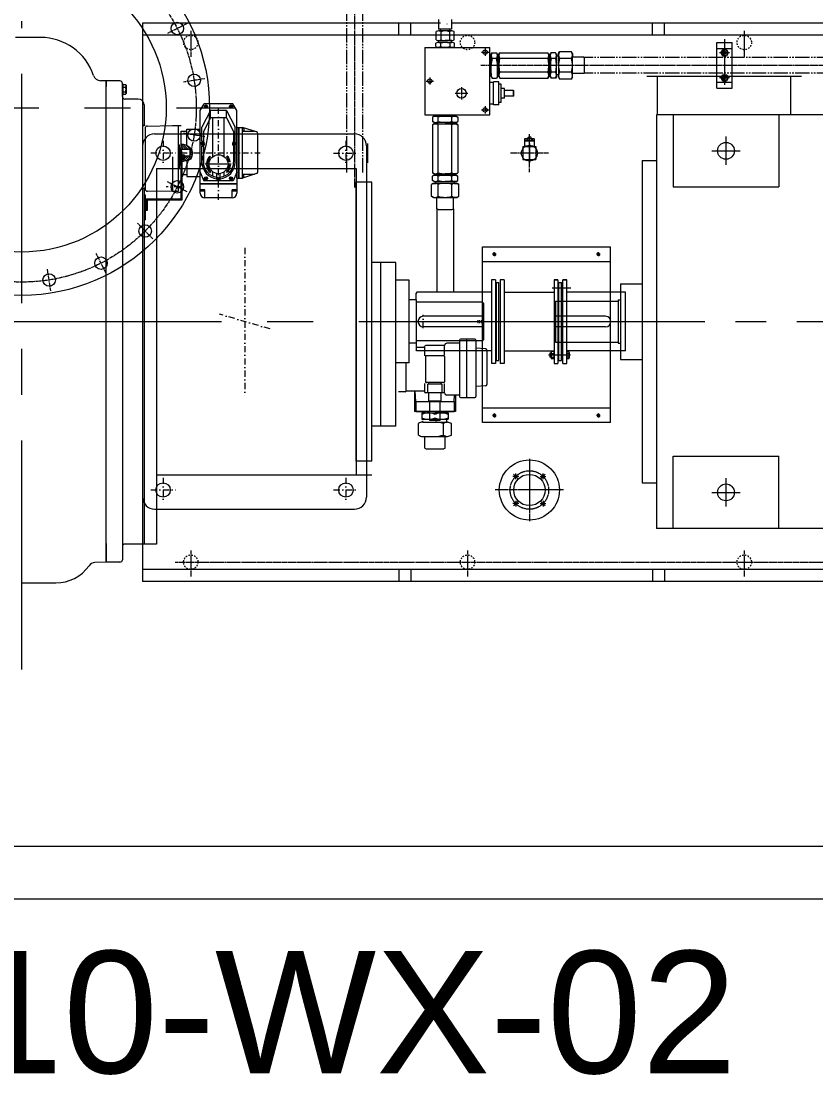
# Model space of a CAD drawing. Header units: inches. Extents: x 0 to 26418, y 0 to 20128.
# Drawn here: x 11771 to 13423, y 7043 to 9233 of the extents above; entities that cross this region are included whole.
import ezdxf

# ---------------------------------------------------------------- set-up
doc = ezdxf.new("R2010")
doc.units = ezdxf.units.IN
doc.header["$MEASUREMENT"] = 0
for name, pattern in [('CENTER', [50.8, 31.75, -6.35, 6.35, -6.35]), ('CHAIN', [0.7087, 0.4724, -0.0591, 0.1181, -0.0591]), ('DASHDOT', [25.4, 12.7, -6.35, 0, -6.35]), ('EB_DASH', [6, 3, -3]), ('EB_DASHDOTDOT', [45, 30, -3, 3, -3, 3, -3]), ('虚线', [2, 1, -1])]:
    doc.linetypes.add(name, pattern=pattern)
for name, color, linetype, lineweight in [('CAXA1', 5, 'CENTER', 5), ('CAXA尺寸线层', 3, 'Continuous', 5), ('CAXA细实线层', 7, 'Continuous', 5), ('CAXA虚线层', 96, 'EB_DASH', 5), ('EB0_1', 7, 'Continuous', 5), ('细实线层', 7, 'Continuous', 5)]:
    doc.layers.add(name, color=color, linetype=linetype, lineweight=lineweight)
doc.styles.add('Roman', font='arial.ttf')

msp = doc.modelspace()

# ---------------------------------------------------------------- hatches: boundary and pattern name
at = {"lineweight": 5, "ltscale": 2}
h = msp.add_hatch(dxfattribs=at)
h.set_pattern_fill('ANSI31', angle=90, style=0)
h.set_pattern_definition([(135, (-173626.2287, 76611.9584), (-2.24506403, -2.24506403), [])])
edge = h.paths.add_edge_path()
edge.add_line((12103.95, 8966.5), (12103.95, 8977.12))
edge.add_spline(control_points=[(12103.95, 8977.12), (12107.78, 8979.08), (12124.14, 8972.46), (12126.85, 8962.77), (12126.93, 8959.5)], knot_values=[3.6308957, 3.6308957, 3.6308957, 3.6308957, 20.6769473, 29.3984587, 29.3984587, 29.3984587, 29.3984587], degree=3, periodic=0)
edge.add_line((12126.93, 8959.5), (12122.95, 8959.5))
edge.add_line((12122.95, 8959.5), (12122.95, 8966.5))
edge.add_line((12122.95, 8966.5), (12103.95, 8966.5))
edge = h.paths.add_edge_path()
edge.add_line((12115.95, 8952.5), (12122.95, 8952.5))
edge.add_line((12122.95, 8952.5), (12122.95, 8959.5))
edge.add_line((12122.95, 8959.5), (12126.93, 8959.5))
edge.add_spline(control_points=[(12126.93, 8959.5), (12127, 8956.92), (12126.03, 8951.45), (12123.21, 8943.71), (12109.35, 8941.56), (12103.95, 8940.95)], knot_values=[29.3984587, 29.3984587, 29.3984587, 29.3984587, 36.2964937, 44.020634, 53.7417348, 53.7417348, 53.7417348, 53.7417348], degree=3, periodic=0)
edge.add_line((12103.95, 8940.95), (12103.95, 8951.96))
edge.add_line((12103.95, 8951.96), (12103.95, 8952.5))
edge.add_line((12103.95, 8952.5), (12115.95, 8952.5))
edge.add_line((12115.95, 8952.5), (12115.95, 8952.5))

# ---------------------------------------------------------------- linework, layer by layer
at = {"color": 7, "linetype": 'CHAIN', "lineweight": 5, "ltscale": 15}
for p, q in [((12464.78, 8887.14), (12464.78, 9288.63)), ((12116.16, 9228), (12075.72, 9207.39)), ((12123.95, 9212.73), (12123.95, 9158.51)), ((12728.01, 9168.52), (12743.01, 9168.52)), ((12735.51, 9176.02), (12735.51, 9161.02)), ((14628.87, 9141.02), (12726.12, 9141.02)), ((12153.4, 9113.38), (12108.58, 9106.28)), ((12620.51, 9116.02), (12620.51, 9101.02)), ((12613.01, 9108.52), (12628.01, 9108.52)), ((12686.51, 9096.02), (12686.51, 9070.02)), ((12673.51, 9083.02), (12699.51, 9083.02)), ((12728.01, 9048.52), (12743.01, 9048.52)), ((12735.51, 9056.02), (12735.51, 9041.02)), ((12153.4, 8992.87), (12108.58, 8999.97)), ((12827.53, 8919.25), (12827.53, 8998)), ((12866.91, 8958.63), (12788.15, 8958.63)), ((12827.53, 8978.54), (12827.53, 8938.72)), ((12827.53, 8978.39), (12827.53, 8938.58)), ((12827.53, 8978.39), (12827.53, 8938.58)), ((12827.53, 8978.39), (12827.53, 8938.58)), ((12827.53, 8973.41), (12827.53, 8940.41)), ((12116.16, 8878.25), (12075.72, 8898.85)), ((12045.32, 8780.75), (12013.23, 8812.84)), ((11947.82, 8709.92), (11927.22, 8750.35)), ((11833.21, 8672.68), (11826.11, 8717.5)), ((12827.53, 8323.63), (12827.53, 8193.63)), ((12827.53, 8298), (12827.53, 8219.25)), ((12898.64, 8258.63), (12756.29, 8258.63)), ((12866.91, 8258.63), (12788.15, 8258.63)), ((12123.95, 8132.73), (12123.95, 8078.51)), ((12698.95, 8132.73), (12698.95, 8078.51)), ((13273.95, 8132.73), (13273.95, 8078.51)), ((12091.6, 8108.63), (14446.44, 8108.62))]:
    msp.add_line(p, q, dxfattribs=at)
at = {"color": 7, "linetype": 'Continuous', "lineweight": 5}
for p, q in [((12643.02, 9228.63), (12023.95, 9228.63)), ((12023.95, 9228.63), (12023.95, 8068.63)), ((12556.45, 9203.63), (12556.45, 9228.63)), ((12581.45, 9203.63), (12581.45, 9228.63)), ((12639.01, 9236.13), (12639.01, 9216.05)), ((12666.01, 9236.13), (12666.01, 9216.05)), ((14523.95, 9228.63), (12668.02, 9228.63)), ((13083.03, 9203.63), (13083.03, 9228.63)), ((13108.03, 9203.63), (13108.03, 9228.63)), ((14523.95, 9203.63), (12023.95, 9203.63)), ((12634.03, 9194.08), (12634.03, 9211.16)), ((12666.36, 9212.62), (12638.65, 9212.62)), ((12666.01, 9216.05), (12639.01, 9216.05)), ((12642.51, 9212.62), (12642.51, 9216.05)), ((12643.27, 9211.16), (12643.27, 9194.08)), ((12661.75, 9211.16), (12661.75, 9194.08)), ((12662.51, 9212.62), (12662.51, 9216.05)), ((12670.98, 9194.08), (12670.98, 9211.16)), ((12610.51, 9178.52), (12745.51, 9178.52)), ((12610.51, 9178.52), (12610.51, 9038.52)), ((12632.88, 9180.12), (12632.88, 9187.13)), ((12667.23, 9188.62), (12637.79, 9188.62)), ((12638.65, 9192.62), (12652.51, 9192.62)), ((12639.01, 9188.62), (12639.01, 9192.62)), ((12642.69, 9187.13), (12642.69, 9180.12)), ((12666.36, 9192.62), (12652.51, 9192.62)), ((12662.32, 9187.13), (12662.32, 9180.12)), ((12666.01, 9188.62), (12666.01, 9192.62)), ((12672.14, 9180.12), (12672.14, 9187.13)), ((12745.51, 9125.52), (12745.51, 9178.52)), ((13217.02, 9188.63), (13249.02, 9188.63)), ((13217.02, 9093.63), (13217.02, 9188.63)), ((13249.02, 9093.63), (13249.02, 9188.63)), ((12745.51, 9162.02), (12748.13, 9162.02)), ((12748.1, 9164.02), (12750.01, 9167.32)), ((12748.1, 9164.02), (12748.1, 9157.52)), ((12748.1, 9141.02), (12748.1, 9164.02)), ((12748.1, 9124.52), (12748.1, 9164.02)), ((12750.01, 9167.32), (12759.19, 9167.32)), ((12759.19, 9155.17), (12750.01, 9155.17)), ((12761.1, 9164.02), (12759.19, 9167.32)), ((12761.07, 9162.02), (12764, 9162.02)), ((12761.1, 9160.52), (12761.1, 9164.02)), ((12761.1, 9164.02), (12761.1, 9141.02)), ((12761.1, 9141.02), (12761.1, 9164.02)), ((12761.1, 9124.52), (12761.1, 9164.02)), ((12763.97, 9164.02), (12765.88, 9167.32)), ((12763.97, 9164.02), (12763.97, 9157.52)), ((12763.97, 9141.02), (12763.97, 9164.02)), ((12763.97, 9125.6), (12763.97, 9164.02)), ((12765.88, 9167.32), (12866.09, 9167.32)), ((12866.09, 9155.17), (12765.88, 9155.17)), ((12868, 9164.02), (12866.09, 9167.32)), ((12868, 9164.02), (12868, 9141.02)), ((12868, 9160.52), (12868, 9164.02)), ((12868, 9124.52), (12868, 9164.02)), ((12868, 9162.02), (12870.93, 9162.02)), ((12868, 9141.02), (12868, 9162.02)), ((12870.9, 9164.02), (12872.81, 9167.32)), ((12870.9, 9164.02), (12870.9, 9157.52)), ((12870.9, 9124.52), (12870.9, 9164.02)), ((12881.99, 9167.32), (12872.81, 9167.32)), ((12881.99, 9155.17), (12872.81, 9155.17)), ((12883.9, 9164.02), (12881.99, 9167.32)), ((12883.9, 9160.52), (12883.9, 9164.02)), ((12883.9, 9164.02), (12883.9, 9141.02)), ((12883.9, 9121.52), (12883.9, 9164.02)), ((12887.9, 9160.52), (12883.9, 9160.52)), ((12887.9, 9165.53), (12890.09, 9169.32)), ((12887.9, 9160.52), (12887.9, 9165.53)), ((12887.9, 9165.53), (12887.9, 9121.52)), ((12914.71, 9169.32), (12890.09, 9169.32)), ((12914.71, 9155.17), (12890.09, 9155.17)), ((12916.9, 9165.53), (12914.71, 9169.32)), ((12916.9, 9165.53), (12916.9, 9158.02)), ((12916.9, 9141.02), (12916.9, 9165.53)), ((12940.55, 9158.02), (12916.9, 9158.02)), ((12941.9, 9155.69), (12940.55, 9158.02)), ((12941.9, 9126.36), (12941.9, 9155.69)), ((13217.02, 9176.13), (13249.02, 9176.13)), ((13225.51, 9167.13), (13229.27, 9173.63)), ((13225.51, 9167.13), (13229.27, 9160.63)), ((13229.27, 9173.63), (13236.77, 9173.63)), ((13229.27, 9160.63), (13236.77, 9160.63)), ((13240.52, 9167.13), (13236.77, 9173.63)), ((13240.52, 9167.13), (13236.77, 9160.63)), ((12916.9, 9116.51), (12916.9, 9141.02)), ((12745.51, 9038.52), (12745.51, 9125.52)), ((12745.51, 9120.02), (12748.1, 9120.02)), ((12748.1, 9118.02), (12748.1, 9124.52)), ((12748.1, 9124.52), (12748.1, 9118.02)), ((12748.1, 9118.02), (12749.96, 9114.71)), ((12749.96, 9114.71), (12759.19, 9114.71)), ((12750.01, 9114.71), (12759.19, 9114.71)), ((12761.1, 9118.02), (12759.19, 9114.71)), ((12761.1, 9118.02), (12761.1, 9124.52)), ((12761.1, 9118.02), (12761.1, 9124.52)), ((12761.1, 9120.02), (12764, 9120.02)), ((12763.97, 9118.01), (12763.97, 9125.6)), ((12763.97, 9118.01), (12765.88, 9114.71)), ((12866.1, 9126.89), (12765.88, 9126.88)), ((12765.88, 9114.71), (12866.09, 9114.71)), ((12765.88, 9114.71), (12823.15, 9114.71)), ((12868, 9118.02), (12866.09, 9114.72)), ((12868, 9118.02), (12868, 9124.52)), ((12868, 9120.02), (12870.9, 9120.02)), ((12870.9, 9118.02), (12870.9, 9124.52)), ((12870.9, 9118.02), (12872.81, 9114.72)), ((12882, 9126.9), (12872.81, 9126.9)), ((12881.99, 9114.72), (12872.81, 9114.72)), ((12883.9, 9118.02), (12881.99, 9114.72)), ((12883.9, 9118.02), (12883.9, 9121.52)), ((12887.9, 9121.52), (12883.9, 9121.52)), ((12887.9, 9116.51), (12887.9, 9121.52)), ((12887.9, 9116.51), (12890.09, 9112.72)), ((12914.71, 9126.86), (12890.09, 9126.86)), ((12914.71, 9112.72), (12890.09, 9112.72)), ((12916.9, 9116.51), (12914.71, 9112.72)), ((12940.55, 9124.02), (12916.9, 9124.02)), ((12941.9, 9126.36), (12940.55, 9124.02)), ((13225.51, 9115.13), (13229.27, 9121.63)), ((13225.51, 9115.13), (13229.27, 9108.63)), ((13229.27, 9121.63), (13236.77, 9121.63)), ((13240.52, 9115.13), (13236.77, 9121.63)), ((13240.52, 9115.13), (13236.77, 9108.63)), ((12764.01, 9107.02), (12753.01, 9107.02)), ((12753.01, 9059.02), (12753.01, 9107.02)), ((12764.01, 9059.02), (12764.01, 9107.02)), ((12769.01, 9102.02), (12764.01, 9102.02)), ((12769.01, 9064.02), (12769.01, 9102.02)), ((12776.01, 9093.02), (12769.01, 9093.02)), ((12776.01, 9073.02), (12776.01, 9093.02)), ((13217.02, 9106.13), (13249.02, 9106.13)), ((13217.02, 9093.63), (13249.02, 9093.63)), ((13229.27, 9108.63), (13236.77, 9108.63)), ((12776.01, 9073.02), (12769.01, 9073.02)), ((12794.51, 9089.02), (12776.01, 9089.02)), ((12794.51, 9077.02), (12776.01, 9077.02)), ((12794.51, 9077.02), (12794.51, 9089.02)), ((12794.51, 9089.02), (12795.01, 9088.52)), ((12794.51, 9077.02), (12795.01, 9077.52)), ((12795.01, 9077.52), (12795.01, 9088.52)), ((12764.01, 9059.02), (12753.01, 9059.02)), ((12769.01, 9064.02), (12764.01, 9064.02)), ((12610.51, 9038.52), (12652.51, 9038.52)), ((12629.51, 9035.62), (12626.2, 9033.76)), ((12626.2, 9033.76), (12626.2, 9024.52)), ((12626.2, 9033.71), (12626.2, 9024.52)), ((12629.51, 9022.62), (12626.2, 9024.52)), ((12629.51, 9035.62), (12636.01, 9035.62)), ((12636.01, 9035.62), (12629.51, 9035.62)), ((12631.51, 9038.52), (12631.51, 9035.62)), ((12636.01, 9035.62), (12675.51, 9035.62)), ((12638.32, 9024.53), (12638.32, 9033.72)), ((12652.51, 9038.52), (12745.51, 9038.52)), ((12652.51, 9035.62), (12675.51, 9035.62)), ((12666.66, 9024.52), (12666.66, 9033.71)), ((12675.51, 9035.62), (12669.01, 9035.62)), ((12673.51, 9038.52), (12673.51, 9035.59)), ((12675.51, 9035.62), (12678.81, 9033.71)), ((12675.51, 9022.62), (12678.81, 9024.52)), ((12678.81, 9033.71), (12678.81, 9024.52)), ((12629.5, 9019.75), (12626.2, 9017.84)), ((12626.2, 9017.84), (12626.2, 8917.62)), ((12626.2, 9017.84), (12626.2, 8960.57)), ((12629.5, 9019.75), (12637.09, 9019.75)), ((12629.51, 9022.62), (12636.01, 9022.62)), ((12629.51, 9022.62), (12636.01, 9022.62)), ((12631.51, 9022.62), (12631.51, 9019.72)), ((12636.01, 9022.62), (12637.09, 9019.75)), ((12675.51, 9022.62), (12636.01, 9022.62)), ((12637.09, 9019.75), (12675.51, 9019.75)), ((12638.3, 8917.63), (12638.32, 9017.84)), ((12652.51, 9022.62), (12675.51, 9022.62)), ((12652.51, 9022.62), (12675.51, 9022.62)), ((12652.51, 9019.75), (12675.51, 9019.75)), ((12666.66, 8917.62), (12666.66, 9017.84)), ((12675.51, 9019.75), (12669.01, 9019.75)), ((12672.01, 9022.62), (12675.51, 9022.62)), ((12673.51, 9022.65), (12673.51, 9019.72)), ((12675.51, 9019.75), (12678.81, 9017.84)), ((12678.81, 9017.84), (12678.81, 8917.62)), ((12837.53, 8988.41), (12817.53, 8988.41)), ((12817.53, 8988.41), (12817.53, 8972.46)), ((12837.53, 8984.41), (12817.53, 8984.41)), ((12837.53, 8983.41), (12817.53, 8983.41)), ((12818.35, 8988.41), (12818.35, 8984.41)), ((12821.99, 8988.41), (12821.99, 8984.41)), ((12823.88, 8988.41), (12823.88, 8984.41)), ((12824.53, 8992.18), (12824.53, 8988.41)), ((12830.53, 8992.18), (12830.53, 8988.41)), ((12831.18, 8988.41), (12831.18, 8984.41)), ((12833.07, 8988.41), (12833.07, 8984.41)), ((12836.72, 8988.41), (12836.72, 8984.41)), ((12837.53, 8988.41), (12837.53, 8972.46)), ((12814.03, 8972.46), (12841.03, 8972.46)), ((12814.03, 8972.46), (12814.03, 8945.46)), ((12841.03, 8972.46), (12841.03, 8945.46)), ((12814.03, 8945.46), (12841.03, 8945.46)), ((12629.51, 8915.72), (12626.21, 8917.62)), ((12629.51, 8915.72), (12652.51, 8915.72)), ((12631.51, 8915.72), (12631.51, 8912.82)), ((12652.51, 8915.72), (12675.51, 8915.72)), ((12675.51, 8915.72), (12652.51, 8915.72)), ((12652.51, 8915.72), (12673.51, 8915.72)), ((12672.01, 8915.72), (12675.51, 8915.72)), ((12673.51, 8915.72), (12673.51, 8912.79)), ((12675.51, 8915.72), (12678.81, 8917.62)), ((12628, 8895.82), (12624.21, 8893.63)), ((12624.21, 8869.01), (12624.21, 8893.63)), ((12629.51, 8912.82), (12626.21, 8910.91)), ((12626.21, 8901.72), (12626.21, 8910.91)), ((12629.51, 8899.82), (12626.21, 8901.72)), ((12628, 8895.82), (12633.01, 8895.82)), ((12629.51, 8912.82), (12652.51, 8912.82)), ((12629.51, 8899.82), (12652.51, 8899.82)), ((12633.01, 8895.82), (12633.01, 8899.82)), ((12677.02, 8895.82), (12633.01, 8895.82)), ((12638.29, 8869.01), (12638.3, 8893.63)), ((12638.3, 8901.73), (12638.3, 8910.92)), ((12652.51, 8912.82), (12675.51, 8912.82)), ((12652.51, 8899.82), (12675.51, 8899.82)), ((12675.51, 8899.82), (12652.51, 8899.82)), ((12666.66, 8901.72), (12666.66, 8910.91)), ((12666.66, 8869.01), (12666.66, 8893.63)), ((12675.51, 8912.82), (12669.01, 8912.82)), ((12672.01, 8895.82), (12672.01, 8899.82)), ((12672.01, 8899.82), (12675.51, 8899.82)), ((12672.01, 8895.82), (12677.02, 8895.82)), ((12675.51, 8912.82), (12678.81, 8910.91)), ((12675.51, 8899.82), (12678.81, 8901.72)), ((12677.02, 8895.82), (12680.81, 8893.63)), ((12678.81, 8901.72), (12678.81, 8910.91)), ((12680.81, 8869.01), (12680.81, 8893.63)), ((12628, 8866.82), (12624.21, 8869.01)), ((12628, 8866.82), (12635.51, 8866.82)), ((12635.51, 8866.82), (12677.02, 8866.82)), ((12635.51, 8843.17), (12635.51, 8866.82)), ((12677.02, 8866.82), (12669.51, 8866.82)), ((12669.51, 8843.17), (12669.51, 8866.82)), ((12677.02, 8866.82), (12680.81, 8869.01)), ((12637.85, 8841.82), (12635.51, 8843.17)), ((12635.51, 8843.17), (12635.51, 8669.63)), ((12637.85, 8841.82), (12667.18, 8841.82)), ((12667.18, 8841.82), (12669.51, 8843.17)), ((12669.68, 8843.17), (12669.56, 8669.63)), ((12878.94, 8695.63), (12886.94, 8695.63)), ((12886.94, 8695.63), (12878.94, 8695.63)), ((12896.95, 8695.63), (12904.95, 8695.63)), ((12904.95, 8695.63), (12896.95, 8695.63)), ((12888.95, 8689.63), (12894.25, 8689.63)), ((12593.95, 8669.63), (12591.95, 8667.63)), ((12591.95, 8653.63), (12591.95, 8667.63)), ((12591.95, 8563.63), (12591.95, 8549.63)), ((12682.49, 8563.62), (12656.23, 8563.62)), ((12682.49, 8570.22), (12682.49, 8453.12)), ((12714.49, 8572.22), (12684.49, 8572.22)), ((12696.92, 8572.22), (12696.92, 8451.12)), ((12716.49, 8570.22), (12716.49, 8453.12)), ((12593.95, 8547.63), (12591.95, 8549.63)), ((12592.38, 8555.22), (12607.03, 8555.22)), ((12748.95, 8547.63), (12593.95, 8547.63)), ((12609.43, 8555.62), (12609.43, 8537.5)), ((12651.23, 8558.62), (12612.43, 8558.62)), ((12651.23, 8539.67), (12651.23, 8558.62)), ((12736.12, 8552.31), (12716.49, 8553.64)), ((12738.92, 8549.32), (12738.92, 8477.93)), ((12869.95, 8542.63), (12869.95, 8534.63)), ((12872.54, 8542.63), (12869.95, 8542.63)), ((12872.54, 8533), (12872.54, 8544.26)), ((12878.34, 8546.13), (12873.15, 8546.13)), ((12873.15, 8542.38), (12878.34, 8542.38)), ((12878.94, 8533), (12878.94, 8544.26)), ((12904.95, 8546.13), (12904.95, 8531.12)), ((12909.65, 8546.13), (12904.95, 8546.13)), ((12904.95, 8542.63), (12904.95, 8534.63)), ((12909.65, 8542.38), (12904.95, 8542.38)), ((12910.25, 8544.26), (12910.25, 8533)), ((12571.42, 8464.72), (12571.42, 8522.62)), ((12611.42, 8535.74), (12611.42, 8483.74)), ((12649.42, 8537.74), (12613.42, 8537.74)), ((12651.42, 8535.74), (12651.42, 8483.74)), ((12756.95, 8521.63), (12748.95, 8521.63)), ((12758.94, 8527.63), (12764.24, 8527.63)), ((12774.94, 8521.63), (12766.94, 8521.63)), ((12872.54, 8534.63), (12869.95, 8534.63)), ((12873.15, 8534.87), (12878.34, 8534.87)), ((12878.34, 8531.12), (12873.15, 8531.12)), ((12878.94, 8521.63), (12886.94, 8521.63)), ((12896.95, 8521.63), (12904.95, 8521.63)), ((12909.65, 8534.87), (12904.95, 8534.87)), ((12909.65, 8531.12), (12904.95, 8531.12)), ((12609.43, 8480.04), (12609.43, 8462.85)), ((12649.42, 8481.74), (12613.42, 8481.74)), ((12646.42, 8478.24), (12616.42, 8478.24)), ((12616.42, 8460.24), (12616.42, 8478.24)), ((12618.42, 8478.24), (12618.42, 8481.74)), ((12644.42, 8478.24), (12644.42, 8481.74)), ((12646.42, 8460.24), (12646.42, 8478.24)), ((12651.23, 8460.85), (12651.23, 8479.13)), ((12569.42, 8462.72), (12555.9, 8462.72)), ((12571.42, 8464.72), (12609.43, 8464.72)), ((12588.92, 8464.72), (12588.92, 8421.74)), ((12591.87, 8442.74), (12590.31, 8464.61)), ((12616.42, 8460.85), (12611.43, 8460.85)), ((12646.42, 8460.24), (12616.42, 8460.24)), ((12618.42, 8443.24), (12618.42, 8460.24)), ((12644.42, 8443.24), (12644.42, 8460.24)), ((12651.23, 8460.85), (12646.42, 8460.85)), ((12682.49, 8455.85), (12656.23, 8455.85)), ((12670.97, 8442.74), (12671.91, 8455.85)), ((12673.92, 8455.85), (12673.92, 8421.74)), ((12736.12, 8474.93), (12716.49, 8473.61)), ((12591.87, 8442.74), (12591.87, 8421.74)), ((12591.87, 8442.74), (12670.97, 8442.74)), ((12644.42, 8443.24), (12618.42, 8443.24)), ((12620.42, 8403.24), (12620.42, 8443.24)), ((12642.42, 8403.24), (12642.42, 8443.24)), ((12670.97, 8442.74), (12670.97, 8421.74)), ((12684.49, 8451.12), (12714.49, 8451.12)), ((12673.92, 8421.74), (12588.92, 8421.74)), ((12591.87, 8421.74), (12610.42, 8421.74)), ((12604.14, 8418.84), (12610.42, 8418.84)), ((12604.14, 8418.84), (12631.42, 8418.84)), ((12604.14, 8418.84), (12604.14, 8405.84)), ((12610.42, 8421.74), (12610.42, 8418.84)), ((12631.42, 8421.74), (12670.97, 8421.74)), ((12631.42, 8418.84), (12658.7, 8418.84)), ((12652.42, 8421.74), (12652.42, 8418.84)), ((12658.7, 8418.84), (12658.7, 8405.84)), ((12597.42, 8372.84), (12597.42, 8396.84)), ((12604.14, 8405.84), (12631.42, 8405.84)), ((12605.42, 8399.83), (12605.42, 8401.84)), ((12605.42, 8401.84), (12606.52, 8401.84)), ((12605.8, 8399.84), (12606.52, 8399.84)), ((12606.52, 8399.84), (12657.05, 8399.84)), ((12642.42, 8403.24), (12620.42, 8403.24)), ((12631.42, 8405.84), (12658.7, 8405.84)), ((12648.67, 8396.84), (12648.67, 8372.84)), ((12656.08, 8399.84), (12656.08, 8405.84)), ((12665.42, 8372.84), (12665.42, 8396.84)), ((12605.8, 8369.84), (12631.42, 8369.84)), ((12610.42, 8345.84), (12610.42, 8369.84)), ((12631.42, 8369.84), (12657.05, 8369.84)), ((12652.42, 8345.84), (12652.42, 8369.84)), ((12610.42, 8345.84), (12613.22, 8343.84)), ((12652.42, 8345.84), (12649.62, 8343.84)), ((12613.22, 8343.84), (12649.62, 8343.84)), ((14523.95, 8093.63), (12023.95, 8093.63)), ((12556.45, 8093.63), (12556.45, 8068.63)), ((12581.45, 8093.63), (12581.45, 8068.63)), ((13083.03, 8093.63), (13083.03, 8068.63)), ((13108.03, 8093.63), (13108.03, 8068.63)), ((14523.95, 8068.63), (12023.95, 8068.63))]:
    msp.add_line(p, q, dxfattribs=at)
at = {"color": 7, "lineweight": 5}
for p, q in [((13071.79, 9118.62), (13392.54, 9118.62)), ((13092.95, 9118.62), (13092.95, 9038.62)), ((13369.7, 9118.62), (13369.7, 9038.62)), ((11976.95, 9108.62), (11947.95, 9108.62)), ((11947.95, 9108.62), (11947.95, 9097.12)), ((11947.95, 8108.62), (11947.95, 9108.62)), ((11981.95, 9076.12), (11981.95, 9103.62)), ((11981.95, 9103.62), (11981.95, 8113.62)), ((11981.95, 9099.36), (11982.55, 9099.36)), ((11981.95, 9099.36), (11981.95, 9082.89)), ((11982.55, 9101.05), (11988.68, 9101.05)), ((11982.55, 9101.05), (11982.55, 9081.2)), ((11982.55, 9096.09), (11988.68, 9096.09)), ((11988.68, 9101.05), (11989.45, 9099.72)), ((11989.45, 9099.72), (11989.45, 9082.53)), ((11981.95, 9082.89), (11982.55, 9082.89)), ((11982.55, 9086.16), (11988.68, 9086.16)), ((11982.55, 9081.2), (11988.68, 9081.2)), ((12014.95, 9071.12), (11986.95, 9071.12)), ((11988.68, 9081.2), (11989.45, 9082.53)), ((12026.95, 9059.12), (12026.95, 9016.12)), ((12143.65, 9047.15), (12151.65, 9060.85)), ((12143.65, 8929.2), (12143.65, 9047.15)), ((12165.15, 9047.35), (12147.05, 9012.85)), ((12211.65, 9060.85), (12151.65, 9060.85)), ((12153.75, 9056.05), (12155.25, 9056.05)), ((12153.75, 9056.05), (12153.75, 9055.05)), ((12155.25, 9055.05), (12153.75, 9055.05)), ((12155.25, 9056.05), (12155.25, 9057.55)), ((12155.25, 9057.55), (12156.25, 9057.55)), ((12155.25, 9053.55), (12155.25, 9055.05)), ((12156.25, 9053.55), (12155.25, 9053.55)), ((12156.25, 9057.55), (12156.25, 9056.05)), ((12156.25, 9056.05), (12157.75, 9056.05)), ((12157.75, 9055.05), (12156.25, 9055.05)), ((12156.25, 9055.05), (12156.25, 9053.55)), ((12157.75, 9056.05), (12157.75, 9055.05)), ((12198.15, 9047.35), (12165.15, 9047.35)), ((12165.15, 9032.35), (12165.15, 9047.35)), ((12198.15, 9032.35), (12198.15, 9047.35)), ((12198.15, 9047.35), (12216.25, 9012.85)), ((12205.55, 9055.05), (12205.55, 9056.05)), ((12205.55, 9056.05), (12207.05, 9056.05)), ((12207.05, 9055.05), (12205.55, 9055.05)), ((12207.05, 9056.05), (12207.05, 9057.55)), ((12207.05, 9057.55), (12208.05, 9057.55)), ((12207.05, 9053.55), (12207.05, 9055.05)), ((12208.05, 9053.55), (12207.05, 9053.55)), ((12207.55, 9053.55), (12208.05, 9053.55)), ((12208.05, 9057.55), (12208.05, 9056.05)), ((12208.05, 9056.05), (12209.55, 9056.05)), ((12209.55, 9055.05), (12208.05, 9055.05)), ((12208.05, 9055.05), (12208.05, 9053.55)), ((12209.55, 9055.55), (12209.55, 9056.05)), ((12209.55, 9056.05), (12209.55, 9055.05)), ((12219.65, 9047.15), (12211.65, 9060.85)), ((12219.65, 9012.15), (12219.65, 9047.15)), ((12165.15, 9032.35), (12150.2, 9003.85)), ((12198.15, 9032.35), (12165.15, 9032.35)), ((12169.65, 8951.28), (12169.65, 9032.35)), ((12193.65, 8951.28), (12193.65, 9032.35)), ((12198.15, 9032.35), (12213.1, 9003.85)), ((13091.45, 9038.62), (13091.45, 8178.62)), ((14931.94, 9038.62), (13091.45, 9038.62)), ((13125.94, 9038.62), (13125.94, 8888.62)), ((13345.94, 9038.62), (13345.94, 8888.62)), ((12103.95, 8966.5), (12103.95, 9004.5)), ((12103.95, 9004.5), (12115.95, 9004.5)), ((12115.95, 9008.75), (12143.65, 9008.75)), ((12115.95, 8974.7), (12115.95, 9008.75)), ((12147.05, 8983.07), (12147.05, 9012.85)), ((12150.2, 9003.85), (12150.2, 8982.62)), ((12213.1, 9003.85), (12213.1, 8982.62)), ((12216.25, 8983.07), (12216.25, 9012.85)), ((12219.65, 9012.15), (12231.25, 9012.15)), ((12219.65, 8906.85), (12219.65, 9012.15)), ((12223.25, 8906.85), (12223.25, 9012.15)), ((12224.25, 8906.85), (12224.25, 9012.15)), ((12231.25, 8906.85), (12231.25, 9012.15)), ((12260.36, 9002.89), (12231.25, 9012.15)), ((12231.25, 9010.64), (12234.25, 9010.64)), ((12231.25, 9004.75), (12234.25, 9004.75)), ((12231.25, 9004.15), (12256.39, 9004.15)), ((12234.25, 9010.64), (12234.25, 9004.75)), ((12048.95, 8998.62), (12463.95, 8998.62)), ((12147.45, 8978.65), (12147.45, 8980.15)), ((12147.45, 8980.15), (12148.45, 8980.15)), ((12148.45, 8980.15), (12148.45, 8978.65)), ((12214.85, 8978.65), (12214.85, 8980.15)), ((12214.85, 8980.15), (12215.85, 8980.15)), ((12215.85, 8980.15), (12215.85, 8978.65)), ((12263.15, 8919.93), (12263.15, 8999.08)), ((12023.95, 8973.62), (12023.95, 8243.62)), ((12122.95, 8966.5), (12103.95, 8966.5)), ((12122.95, 8952.5), (12122.95, 8966.5)), ((12145.95, 8978.65), (12147.45, 8978.65)), ((12145.95, 8978.65), (12145.95, 8977.65)), ((12147.45, 8977.65), (12145.95, 8977.65)), ((12147.05, 8939.95), (12147.05, 8973.23)), ((12147.45, 8976.15), (12147.45, 8977.65)), ((12148.45, 8976.15), (12147.45, 8976.15)), ((12148.45, 8978.65), (12149.95, 8978.65)), ((12149.95, 8977.65), (12148.45, 8977.65)), ((12148.45, 8977.65), (12148.45, 8976.15)), ((12149.95, 8978.65), (12149.95, 8977.65)), ((12150.2, 8973.69), (12150.2, 8939.95)), ((12213.1, 8973.69), (12213.1, 8939.95)), ((12213.35, 8978.65), (12214.85, 8978.65)), ((12213.35, 8978.65), (12213.35, 8977.65)), ((12214.85, 8977.65), (12213.35, 8977.65)), ((12214.85, 8976.15), (12214.85, 8977.65)), ((12215.85, 8976.15), (12214.85, 8976.15)), ((12215.85, 8978.65), (12217.35, 8978.65)), ((12217.35, 8977.65), (12215.85, 8977.65)), ((12215.85, 8977.65), (12215.85, 8976.15)), ((12216.25, 8939.95), (12216.25, 8973.23)), ((12217.35, 8978.65), (12217.35, 8977.65)), ((12488.95, 8973.62), (12488.95, 8243.62)), ((12122.95, 8952.5), (12103.95, 8952.5)), ((12103.95, 8951.96), (12103.95, 8914.5)), ((12115.95, 8943.06), (12115.95, 8910.25)), ((12117.95, 8952.49), (12117.95, 8952.5)), ((12157.12, 8940.62), (12159.33, 8940.62)), ((12163.35, 8952.72), (12164.99, 8951.31)), ((12199.95, 8952.72), (12198.31, 8951.31)), ((12206.17, 8940.62), (12203.97, 8940.62)), ((13061.94, 8943.62), (13061.94, 8273.62)), ((13061.94, 8943.62), (13091.45, 8943.62)), ((12052.95, 8926.84), (12467.95, 8926.84)), ((12052.95, 8926.84), (12052.95, 8146.12)), ((12103.95, 8914.5), (12115.95, 8914.5)), ((12143.65, 8875.55), (12143.65, 8929.2)), ((12143.65, 8919.35), (12151.15, 8900.85)), ((12208.15, 8935.65), (12153.76, 8935.65)), ((12156.7, 8933.8), (12158.86, 8933.8)), ((12161.41, 8920.94), (12160.51, 8920.28)), ((12160.51, 8920.28), (12164.82, 8918.62)), ((12163.16, 8922.21), (12164.06, 8922.88)), ((12164.06, 8922.88), (12164.82, 8918.62)), ((12169.65, 8910.88), (12169.65, 8920.03)), ((12178.35, 8905.51), (12178.35, 8916.23)), ((12184.95, 8905.51), (12184.95, 8916.23)), ((12193.65, 8910.88), (12193.65, 8920.03)), ((12199.24, 8922.88), (12198.47, 8918.62)), ((12202.79, 8920.28), (12198.47, 8918.62)), ((12200.14, 8922.21), (12199.24, 8922.88)), ((12201.89, 8920.94), (12202.79, 8920.28)), ((12206.6, 8933.8), (12204.44, 8933.8)), ((12219.65, 8919.35), (12212.15, 8900.85)), ((12260.36, 8916.12), (12231.25, 8906.85)), ((12231.25, 8914.85), (12256.39, 8914.85)), ((12231.25, 8914.25), (12234.25, 8914.25)), ((12234.25, 8908.37), (12234.25, 8914.25)), ((12467.95, 8926.84), (12467.95, 8290.39)), ((12115.95, 8910.25), (12143.65, 8910.25)), ((12219.65, 8894.85), (12143.65, 8894.85)), ((12219.65, 8893.85), (12143.65, 8893.85)), ((12212.15, 8900.85), (12151.15, 8900.85)), ((12153.75, 8906.65), (12155.25, 8906.65)), ((12153.75, 8906.65), (12153.75, 8905.65)), ((12155.25, 8905.65), (12153.75, 8905.65)), ((12155.25, 8906.65), (12155.25, 8908.15)), ((12155.25, 8908.15), (12156.25, 8908.15)), ((12155.25, 8904.15), (12155.25, 8905.65)), ((12156.25, 8904.15), (12155.25, 8904.15)), ((12156.25, 8908.15), (12156.25, 8906.65)), ((12156.25, 8906.65), (12157.75, 8906.65)), ((12157.75, 8905.65), (12156.25, 8905.65)), ((12156.25, 8905.65), (12156.25, 8904.15)), ((12157.75, 8906.65), (12157.75, 8905.65)), ((12179.65, 8906.1), (12181.15, 8906.1)), ((12179.65, 8906.1), (12179.65, 8905.1)), ((12181.15, 8905.1), (12179.65, 8905.1)), ((12181.15, 8906.1), (12181.15, 8907.6)), ((12181.15, 8907.6), (12182.15, 8907.6)), ((12181.15, 8903.6), (12181.15, 8905.1)), ((12182.15, 8903.6), (12181.15, 8903.6)), ((12182.15, 8907.6), (12182.15, 8906.1)), ((12182.15, 8906.1), (12183.65, 8906.1)), ((12183.65, 8905.1), (12182.15, 8905.1)), ((12182.15, 8905.1), (12182.15, 8903.6)), ((12183.65, 8906.1), (12183.65, 8905.1)), ((12205.55, 8906.65), (12207.05, 8906.65)), ((12205.55, 8906.65), (12205.55, 8905.65)), ((12207.05, 8905.65), (12205.55, 8905.65)), ((12207.05, 8906.65), (12207.05, 8908.15)), ((12207.05, 8908.15), (12208.05, 8908.15)), ((12207.05, 8904.15), (12207.05, 8905.65)), ((12208.05, 8904.15), (12207.05, 8904.15)), ((12208.05, 8908.15), (12208.05, 8906.65)), ((12208.05, 8906.65), (12209.55, 8906.65)), ((12209.55, 8905.65), (12208.05, 8905.65)), ((12208.05, 8905.65), (12208.05, 8904.15)), ((12209.55, 8906.65), (12209.55, 8905.65)), ((12219.65, 8906.85), (12231.25, 8906.85)), ((12219.65, 8906.85), (12219.65, 8875.55)), ((12231.25, 8908.37), (12234.25, 8908.37)), ((12499.95, 8898.62), (12467.95, 8898.62)), ((12467.95, 8318.62), (12467.95, 8898.62)), ((12499.95, 8318.62), (12499.95, 8898.62)), ((12026.95, 8886.12), (12026.95, 8146.12)), ((12153.35, 8882.35), (12143.65, 8882.35)), ((12144.5, 8882.35), (12144.5, 8879.35)), ((12152.5, 8879.35), (12144.5, 8879.35)), ((12152.5, 8882.35), (12152.5, 8879.35)), ((12153.35, 8865.85), (12153.35, 8882.35)), ((12209.95, 8865.85), (12209.95, 8882.35)), ((12219.65, 8882.35), (12209.95, 8882.35)), ((12210.8, 8882.35), (12210.8, 8879.35)), ((12218.8, 8879.35), (12210.8, 8879.35)), ((12218.8, 8882.35), (12218.8, 8879.35)), ((13125.94, 8888.62), (13345.94, 8888.62)), ((12209.95, 8865.85), (12153.35, 8865.85)), ((12549.95, 8731.12), (12499.95, 8731.12)), ((12518.95, 8391.12), (12518.95, 8731.12)), ((12549.95, 8391.12), (12549.95, 8731.12)), ((12577.95, 8694.62), (12549.95, 8694.62)), ((12577.95, 8522.62), (12577.95, 8694.62)), ((13016.94, 8687.16), (13061.94, 8687.16)), ((13016.94, 8687.16), (13016.94, 8530.09)), ((12591.95, 8653.62), (12577.95, 8653.62)), ((12591.95, 8653.62), (12577.95, 8653.62)), ((12591.95, 8653.62), (12591.95, 8563.62)), ((12591.95, 8653.62), (12591.95, 8563.62)), ((12881.94, 8651.12), (12881.94, 8566.12)), ((12881.94, 8651.12), (13011.94, 8651.12)), ((13011.94, 8653.62), (13011.94, 8563.62)), ((13011.94, 8653.62), (13016.94, 8653.62)), ((12729.95, 8648.62), (12593.95, 8648.62)), ((12729.95, 8648.62), (12593.95, 8648.62)), ((12729.95, 8648.62), (12731.95, 8646.62)), ((12729.95, 8648.62), (12729.95, 8619.62)), ((12729.95, 8648.62), (12731.95, 8646.62)), ((12729.95, 8648.62), (12729.95, 8619.62)), ((12731.95, 8646.62), (12731.95, 8570.62)), ((12731.95, 8646.62), (12731.95, 8570.62)), ((12731.95, 8619.62), (12606.95, 8619.62)), ((12731.95, 8619.62), (12616.95, 8619.62)), ((12985.94, 8619.62), (12881.94, 8619.62)), ((12731.95, 8597.62), (12606.95, 8597.62)), ((12731.95, 8597.62), (12616.3, 8597.62)), ((12729.95, 8597.62), (12729.95, 8568.62)), ((12729.95, 8597.62), (12729.95, 8568.62)), ((12985.94, 8597.62), (12881.94, 8597.62)), ((12591.94, 8563.62), (12577.95, 8563.62)), ((12591.95, 8563.62), (12577.95, 8563.62)), ((12729.95, 8568.62), (12593.95, 8568.62)), ((12729.95, 8568.62), (12593.95, 8568.62)), ((12729.95, 8568.62), (12731.95, 8570.62)), ((12729.95, 8568.62), (12731.95, 8570.62)), ((12881.94, 8566.12), (13011.94, 8566.12)), ((13011.94, 8563.62), (13016.94, 8563.62)), ((12577.95, 8522.62), (12549.95, 8522.62)), ((12577.95, 8522.62), (12555.95, 8522.62)), ((13016.94, 8530.09), (13061.94, 8530.09)), ((12549.95, 8391.12), (12499.95, 8391.12)), ((13125.94, 8328.62), (13345.94, 8328.62)), ((13125.94, 8178.62), (13125.94, 8328.62)), ((13345.94, 8178.62), (13345.94, 8328.62)), ((12499.95, 8318.62), (12467.95, 8318.62)), ((12052.95, 8290.39), (12499.95, 8290.39)), ((13061.94, 8273.62), (13091.45, 8273.62)), ((12048.95, 8218.62), (12463.95, 8218.62)), ((14931.94, 8178.62), (13091.45, 8178.62)), ((11947.95, 8108.62), (11947.95, 8147.62)), ((11947.95, 8147.62), (11947.95, 8108.62)), ((12052.95, 8146.12), (11986.95, 8146.12)), ((11976.95, 8108.62), (11947.95, 8108.62)), ((11771.44, 8065.6), (11843.95, 8065.6)), ((11073.95, 7518.62), (15873.95, 7518.62)), ((11073.95, 7408.62), (15873.95, 7408.62))]:
    msp.add_line(p, q, dxfattribs=at)
at = {"color": 7, "linetype": 'DASHDOT', "lineweight": 5}
for p, q in [((12181.65, 8861.7), (12181.65, 9065.13)), ((12066.43, 8984.23), (12066.43, 8933.02)), ((12446.43, 8984.23), (12446.43, 8933.02)), ((12040.82, 8959.5), (12092.04, 8959.5)), ((12103.95, 8959.5), (12268.13, 8959.5)), ((12420.82, 8958.62), (12472.04, 8958.62)), ((12102.39, 8888.62), (12072.78, 8888.62)), ((12236.45, 8761.65), (12236.45, 8455.58)), ((12288.96, 8593.3), (12183.94, 8623.93)), ((12288.96, 8593.3), (12183.94, 8623.93)), ((12606.95, 8594.62), (12606.95, 8622.62)), ((12066.43, 8284.23), (12066.43, 8233.02)), ((12446.43, 8284.23), (12446.43, 8233.02)), ((12040.82, 8258.62), (12092.04, 8258.62)), ((12420.82, 8258.62), (12472.04, 8258.62))]:
    msp.add_line(p, q, dxfattribs=at)
at = {"color": 7, "linetype": '虚线', "lineweight": 5, "ltscale": 1.5}
for p, q in [((12720.31, 8610.62), (12719.15, 8608.62)), ((12719.15, 8608.62), (12720.31, 8606.62)), ((12720.31, 8610.62), (12720.31, 8606.62)), ((12720.31, 8610.62), (12728.05, 8610.62)), ((12728.05, 8610.62), (12731.95, 8612.87)), ((12728.05, 8606.62), (12728.05, 8610.62)), ((12720.31, 8606.62), (12728.05, 8606.62)), ((12728.05, 8606.62), (12731.95, 8604.37))]:
    msp.add_line(p, q, dxfattribs=at)
at = {"color": 7, "lineweight": 5}
for centre, radius in [((11772.95, 9053.12), 390), ((11772.95, 9053.12), 300), ((12095.94, 9217.7), 13), ((12130.99, 9109.83), 13), ((12155.75, 9055.55), 3.3), ((12207.55, 9055.55), 3.3), ((12130.99, 8996.42), 13), ((12147.95, 8978.15), 3.3), ((12215.35, 8978.15), 3.3), ((13235.94, 8963.62), 17.5), ((12066.43, 8958.62), 15), ((12446.43, 8958.62), 15), ((12158, 8937.21), 1.75), ((12181.65, 8935.65), 19.7), ((12095.94, 8888.55), 13), ((12155.75, 8906.15), 3.3), ((12181.65, 8905.6), 3.3), ((12207.55, 8906.15), 3.3), ((12029.28, 8796.8), 13), ((11937.52, 8730.13), 13), ((11829.66, 8695.09), 13), ((12066.43, 8258.62), 15), ((12446.43, 8258.62), 15), ((13235.94, 8253.62), 17.5)]:
    msp.add_circle(centre, radius, dxfattribs=at)
at = {"color": 7, "linetype": 'CHAIN', "lineweight": 5, "ltscale": 15}
for centre, radius in [((11772.95, 9053.12), 362.5), ((12827.53, 8258.63), 40)]:
    msp.add_circle(centre, radius, dxfattribs=at)
at = {"color": 7, "linetype": 'Continuous', "lineweight": 5}
for centre, radius in [((12735.51, 9168.52), 4.5), ((13233.02, 9167.13), 6.5), ((13233.02, 9167.13), 3.4), ((12620.51, 9108.52), 4.5), ((13233.02, 9115.13), 6.5), ((13233.02, 9115.13), 3.4), ((12686.51, 9083.02), 10), ((12735.51, 9048.52), 4.5), ((12827.53, 8958.63), 16.49), ((12754.79, 8748.66), 2.46), ((12971, 8748.66), 2.46), ((12754.79, 8413.63), 2.46), ((12971, 8413.63), 2.46), ((12827.53, 8258.63), 32.5), ((12799.25, 8286.91), 2.46), ((12855.82, 8286.91), 2.46), ((12799.25, 8230.34), 2.46), ((12855.82, 8230.34), 2.46)]:
    msp.add_circle(centre, radius, dxfattribs=at)
for centre, radius, start, end in [((12638.65, 9204.58), 8.05, 54.96996, 125.03004), ((12652.51, 9182.62), 30, 90, 107.93393), ((12652.51, 9182.62), 30, 72.06607, 90), ((12666.36, 9204.58), 8.05, 54.96996, 125.03004), ((12637.79, 9179.81), 8.81, 56.1491, 123.8509), ((12637.79, 9187.43), 8.81, 236.1491, 303.8509), ((12638.65, 9200.67), 8.05, 234.96996, 305.03004), ((12652.51, 9155.62), 33, 72.69712, 107.30288), ((12652.51, 9211.62), 33, 252.69712, 287.30288), ((12652.51, 9222.62), 30, 252.06607, 270), ((12652.51, 9222.62), 30, 270, 287.93393), ((12666.36, 9200.67), 8.05, 234.96996, 305.03004), ((12667.23, 9179.81), 8.81, 56.1491, 123.8509), ((12667.23, 9187.43), 8.81, 236.1491, 303.8509), ((12758.74, 9161.25), 10.64, 145.17482, 214.82518), ((12801.6, 9141.02), 53.5, 164.66283, 180), ((12750.46, 9161.25), 10.64, 325.17482, 34.82518), ((12707.6, 9141.02), 53.5, 0, 15.33717), ((12774.61, 9161.25), 10.64, 145.17482, 214.82518), ((12817.47, 9141.02), 53.5, 164.66283, 180), ((12857.36, 9161.25), 10.64, 325.17482, 34.82518), ((12814.5, 9141.02), 53.5, 0, 15.33717), ((12881.54, 9161.25), 10.64, 145.17482, 214.82518), ((12924.4, 9141.02), 53.5, 164.66283, 180), ((12873.26, 9161.25), 10.64, 325.17482, 34.82518), ((12830.4, 9141.02), 53.5, 0, 15.33717), ((12900.43, 9162.25), 12.53, 145.61575, 214.38425), ((12934.73, 9141.02), 46.83, 162.41205, 180), ((12904.37, 9162.25), 12.53, 325.61575, 34.38425), ((12870.07, 9141.02), 46.83, 0, 17.58795), ((12817.47, 9141.04), 53.5, 180.00649, 195.34366), ((12814.5, 9141.04), 53.5, 344.66931, 0.00649), ((12924.4, 9141.05), 53.5, 180.00649, 195.34366), ((12830.4, 9141.04), 53.5, 344.66931, 0.00649), ((12934.73, 9141.01), 46.83, 180, 197.58795), ((12870.07, 9141.01), 46.83, 342.41205, 0), ((12774.61, 9120.81), 10.64, 145.1813, 214.83167), ((12857.36, 9120.82), 10.64, 325.1813, 34.83167), ((12881.54, 9120.82), 10.64, 145.1813, 214.83167), ((12873.26, 9120.82), 10.64, 325.1813, 34.83167), ((12900.43, 9119.79), 12.53, 145.61575, 214.38425), ((12904.37, 9119.79), 12.53, 325.61575, 34.38425), ((12632.25, 9024.98), 10.64, 55.16406, 124.81443), ((12632.25, 9033.26), 10.64, 235.16406, 304.81443), ((12652.46, 8982.12), 53.5, 89.98925, 105.32642), ((12652.48, 9076.12), 53.5, 254.65207, 269.98925), ((12652.51, 8982.12), 53.5, 74.66283, 90), ((12652.51, 9076.12), 53.5, 270, 285.33717), ((12672.74, 9024.98), 10.64, 55.17482, 124.82518), ((12672.74, 9033.26), 10.64, 235.17482, 304.82518), ((12652.51, 8966.25), 53.5, 74.66283, 90), ((12672.74, 9009.11), 10.64, 55.17482, 124.82518), ((12632.23, 8926.36), 10.64, 235.16406, 304.81443), ((12652.46, 8969.22), 53.5, 254.65207, 269.98925), ((12652.51, 8969.22), 53.5, 270, 285.33717), ((12672.74, 8926.36), 10.64, 235.17482, 304.82518), ((12631.22, 8883.29), 12.53, 55.605, 124.37349), ((12632.22, 8902.18), 10.64, 55.16406, 124.81443), ((12632.23, 8910.46), 10.64, 235.16406, 304.81443), ((12652.44, 8859.32), 53.5, 89.98925, 105.32642), ((12652.46, 8953.32), 53.5, 254.65207, 269.98925), ((12652.44, 8848.99), 46.83, 89.98925, 107.5772), ((12652.51, 8859.32), 53.5, 74.66283, 90), ((12652.51, 8953.32), 53.5, 270, 285.33717), ((12652.51, 8848.99), 46.83, 72.41205, 90), ((12672.74, 8902.18), 10.64, 55.17482, 124.82518), ((12672.74, 8910.46), 10.64, 235.17482, 304.82518), ((12673.74, 8883.29), 12.53, 55.61575, 124.38425), ((12631.22, 8879.35), 12.53, 235.605, 304.37349), ((12652.45, 8913.65), 46.83, 252.40129, 269.98925), ((12652.51, 8913.65), 46.83, 270, 287.58795), ((12673.74, 8879.35), 12.53, 235.61575, 304.38425), ((12656.23, 8558.62), 5, 90, 180), ((12684.49, 8570.22), 2, 90, 180), ((12714.49, 8570.22), 2, 0, 90), ((12607.03, 8558.22), 3, 269.99983, 334.32111), ((12612.43, 8555.62), 3, 90, 154.32067), ((12735.92, 8549.32), 3, 0, 86.13391), ((12875.77, 8544.26), 3.23, 144.42999, 215.57001), ((12884.54, 8538.63), 12, 161.77609, 198.22391), ((12875.72, 8544.26), 3.23, 324.42999, 35.57001), ((12866.94, 8538.63), 12, 341.77609, 18.22391), ((12907.02, 8544.26), 3.23, 324.42999, 35.57001), ((12898.25, 8538.63), 12, 341.77609, 18.22391), ((12613.42, 8535.74), 2, 90, 180), ((12649.42, 8535.74), 2, 0, 90), ((12875.77, 8533), 3.23, 144.42999, 215.57001), ((12875.72, 8533), 3.23, 324.42999, 35.57001), ((12907.02, 8533), 3.23, 324.42999, 35.57001), ((12613.42, 8483.74), 2, 180, 270), ((12649.42, 8483.74), 2, 270, 360), ((12735.92, 8477.93), 3, 273.86609, 360), ((12569.42, 8464.72), 2, 270, 0), ((12611.43, 8462.85), 2, 180, 270), ((12656.23, 8460.85), 5, 180, 270), ((12684.49, 8453.12), 2, 180, 270), ((12714.49, 8453.12), 2, 270, 360), ((12617.78, 8386.33), 32.51, 65.1914, 114.8086), ((12645.06, 8386.33), 32.51, 65.1914, 114.8086), ((12605.8, 8386.65), 13.19, 90, 129.41595), ((12617.78, 8438.35), 32.51, 245.1914, 294.8086), ((12645.06, 8438.35), 32.51, 245.1914, 294.8086), ((12631.42, 8348.75), 51.09, 70.26839, 90), ((12660.58, 8378.07), 22.22, 101.67763, 122.40169), ((12643.39, 8348.58), 53.05, 65.47075, 75.08309), ((12605.8, 8383.03), 13.19, 230.58404, 270), ((12631.42, 8420.93), 51.09, 270, 289.73161), ((12660.58, 8391.6), 22.22, 237.59831, 258.32237), ((12643.39, 8421.1), 53.05, 284.91691, 294.52925)]:
    msp.add_arc(centre, radius, start, end, dxfattribs=at)
at = {"color": 7, "lineweight": 5}
for centre, radius, start, end in [((11976.95, 9103.62), 5, 0, 90), ((11987.87, 9110.71), 11, 237.44934, 241.44818), ((11985.06, 9098.57), 4.39, 325.61576, 25.61582), ((11973.03, 9091.12), 16.42, 342.41205, 17.58795), ((11986.95, 9076.12), 5, 180, 270), ((11985.06, 9083.68), 4.39, 334.38418, 34.38424), ((12014.95, 9059.12), 12, 0, 90), ((12259.15, 8999.08), 4, 0, 72.34988), ((12048.95, 8973.62), 25, 90, 180), ((12147.95, 8978.15), 5, 259.63024, 100.36976), ((12215.35, 8978.15), 5, 79.63024, 280.36976), ((12463.95, 8973.62), 25, 0, 90), ((12181.65, 8939.95), 34.6, 180, 264.52892), ((12181.65, 8939.95), 31.45, 180, 263.97901), ((12181.65, 8935.65), 25.02, 136.99459, 168.55642), ((12181.65, 8935.65), 22.86, 136.78495, 167.45816), ((12181.65, 8939.95), 34.6, 275.47108, 0), ((12181.65, 8939.95), 31.45, 276.02099, 0), ((12181.65, 8935.65), 22.86, 12.54184, 43.21505), ((12181.65, 8935.65), 25.02, 11.44358, 43.00541), ((12181.65, 8935.65), 25.02, 184.25161, 216.0227), ((12181.65, 8935.65), 22.86, 184.65425, 216.0227), ((12181.65, 8935.65), 22.86, 323.9773, 355.34575), ((12181.65, 8935.65), 25.02, 323.9773, 355.74839), ((12259.15, 8919.93), 4, 287.65012, 0), ((12031.95, 8888.62), 5, 210.13698, 233.1301), ((12153.35, 8875.55), 9.7, 180, 270), ((12209.95, 8875.55), 9.7, 270, 0), ((12593.95, 8650.62), 2, 180, 270), ((12606.95, 8608.62), 11, 90, 270), ((12985.94, 8608.62), 11, 270, 90), ((12593.95, 8566.62), 2, 90, 180), ((12048.95, 8243.62), 25, 180, 270), ((12463.95, 8243.62), 25, 270, 0), ((11986.95, 8141.12), 5, 90, 180), ((11925.59, 8091.63), 16, 92.5, 144.47939), ((11976.95, 8113.62), 5, 270, 0), ((11843.95, 8149.91), 84.31, 270, 324.4794)]:
    msp.add_arc(centre, radius, start, end, dxfattribs=at)
msp.add_open_spline([(12103.95, 8977.12), (12107.78, 8979.08), (12128.52, 8970.69), (12127.04, 8954.22), (12123.21, 8943.71), (12109.35, 8941.56), (12103.95, 8940.95)], degree=3, knots=[3.6308957, 3.6308957, 3.6308957, 3.6308957, 20.6769473, 36.2964937, 44.020634, 53.7417348, 53.7417348, 53.7417348, 53.7417348], dxfattribs=at)
at = {"layer": 'CAXA1', "linetype": 'CENTER', "lineweight": 5, "ltscale": 15}
for p, q in [((11772.95, 7885.22), (11772.95, 9232.78)), ((11332.02, 9053.12), (12213.88, 9053.12)), ((9425.33, 8608.62), (13069.14, 8608.62))]:
    msp.add_line(p, q, dxfattribs=at)
at = {"layer": 'CAXA1', "linetype": 'CENTER', "lineweight": 5, "ltscale": 3}
for p, q in [((12656, 9227.13), (12656, 9227.04)), ((13273.95, 9212.73), (13273.95, 9158.51)), ((13233.02, 9195.78), (13233.02, 9083.57)), ((13243.52, 9167.13), (13222.51, 9167.13)), ((13233.02, 9157.63), (13233.02, 9176.63)), ((13243.52, 9115.13), (13222.51, 9115.13)), ((13233.02, 9105.63), (13233.02, 9124.63)), ((13233.02, 9121.63), (13233.02, 9101.63)), ((12827.53, 8973.41), (12827.53, 8993.41)), ((12491.44, 8978.63), (12491.44, 8938.63)), ((12758.54, 8748.66), (12751.04, 8748.66)), ((12754.79, 8752.41), (12754.79, 8744.91)), ((12974.75, 8748.66), (12967.25, 8748.66)), ((12971, 8752.41), (12971, 8744.91)), ((12875.08, 8678.63), (12913.67, 8678.63)), ((12913.25, 8538.63), (12866.95, 8538.63)), ((12912.98, 8538.63), (12867.44, 8538.63)), ((12879.55, 8538.63), (12869.54, 8538.63)), ((12758.54, 8413.63), (12751.04, 8413.63)), ((12754.79, 8417.38), (12754.79, 8409.88)), ((12974.75, 8413.63), (12967.25, 8413.63)), ((12971, 8417.38), (12971, 8409.88)), ((12805.25, 8286.91), (12793.25, 8286.91)), ((12803.55, 8282.61), (12794.55, 8291.61)), ((12799.25, 8280.91), (12799.25, 8292.91)), ((12849.82, 8286.91), (12861.82, 8286.91)), ((12851.51, 8282.61), (12860.52, 8291.61)), ((12855.82, 8280.91), (12855.82, 8292.91)), ((12799.25, 8236.34), (12799.25, 8224.34)), ((12855.82, 8236.34), (12855.82, 8224.34)), ((12805.25, 8230.34), (12793.25, 8230.34)), ((12803.55, 8234.65), (12794.55, 8225.64)), ((12849.82, 8230.34), (12861.82, 8230.34)), ((12851.51, 8234.65), (12860.52, 8225.64))]:
    msp.add_line(p, q, dxfattribs=at)
at = {"layer": 'CAXA1', "linetype": 'CENTER', "lineweight": 5, "ltscale": 10}
for p, q in [((13235.94, 8993.11), (13235.94, 8934.14)), ((13206.46, 8963.62), (13265.43, 8963.62)), ((12874.81, 8608.62), (15013.27, 8608.62)), ((13235.94, 8283.11), (13235.94, 8224.14)), ((13206.46, 8253.62), (13265.43, 8253.62))]:
    msp.add_line(p, q, dxfattribs=at)
at = {"layer": 'CAXA尺寸线层', "color": 7, "linetype": 'Continuous', "lineweight": 5}
msp.add_line((12837.53, 8988.41), (12832.54, 8988.41), dxfattribs=at)
at = {"layer": 'CAXA细实线层', "color": 7, "linetype": 'EB_DASHDOTDOT', "lineweight": 5}
for p, q in [((12448.28, 8918.63), (12448.28, 9288.63)), ((12481.28, 8918.63), (12481.28, 9288.63)), ((14579.71, 9157.63), (12940.78, 9157.63)), ((14579.71, 9124.63), (12940.9, 9124.63))]:
    msp.add_line(p, q, dxfattribs=at)
at = {"layer": 'CAXA细实线层', "color": 7, "linetype": 'Continuous', "lineweight": 5}
for p, q in [((12753.01, 9105.52), (12745.51, 9105.52)), ((12753.01, 9060.52), (12745.51, 9060.52))]:
    msp.add_line(p, q, dxfattribs=at)
at = {"layer": 'CAXA细实线层', "color": 7, "lineweight": 5}
for p, q in [((12729.79, 8763.66), (12996.01, 8763.66)), ((12729.79, 8398.63), (12729.79, 8763.66)), ((12996, 8398.63), (12996, 8763.66)), ((12996.01, 8398.63), (12996.01, 8763.66)), ((12729.79, 8733.66), (12996, 8733.66)), ((12748.95, 8695.63), (12748.95, 8521.63)), ((12754.94, 8695.63), (12748.95, 8695.63)), ((12756.95, 8695.63), (12748.95, 8695.63)), ((12756.95, 8695.63), (12756.95, 8521.63)), ((12766.94, 8695.63), (12766.94, 8521.63)), ((12774.94, 8695.63), (12766.94, 8695.63)), ((12774.94, 8695.63), (12774.94, 8521.63)), ((12878.94, 8695.63), (12878.94, 8521.63)), ((12886.94, 8695.63), (12886.94, 8521.63)), ((12896.95, 8521.63), (12896.95, 8695.63)), ((12904.95, 8521.63), (12904.95, 8695.63)), ((12758.94, 8527.63), (12758.94, 8689.63)), ((12758.94, 8689.63), (12764.24, 8689.63)), ((12764.24, 8527.63), (12764.24, 8689.63)), ((12888.95, 8527.63), (12888.95, 8689.63)), ((12894.25, 8527.63), (12894.25, 8689.63)), ((12748.95, 8669.63), (12593.95, 8669.63)), ((12878.94, 8669.13), (12774.94, 8669.13)), ((13026.95, 8669.63), (12904.95, 8669.63)), ((13026.95, 8547.63), (13026.95, 8669.63)), ((12774.94, 8548.13), (12878.94, 8548.13)), ((12872.54, 8542.03), (12869.95, 8542.03)), ((13026.95, 8547.63), (12904.95, 8547.63)), ((12872.54, 8535.23), (12869.95, 8535.23)), ((12888.95, 8527.63), (12894.25, 8527.63)), ((12996, 8428.63), (12729.79, 8428.63)), ((12996.01, 8398.63), (12729.79, 8398.63))]:
    msp.add_line(p, q, dxfattribs=at)
at = {"layer": 'CAXA细实线层', "color": 7, "linetype": 'Continuous', "lineweight": 5}
msp.add_circle((12827.53, 8258.63), 62.5, dxfattribs=at)
at = {"layer": 'CAXA细实线层', "color": 7, "lineweight": 5}
for centre, radius, start, end in [((13233.02, 9167.13), 4, 80, 270), ((13233.02, 9115.13), 4, 80, 270), ((12754.79, 8748.66), 3, 80, 10), ((12971, 8748.66), 3, 80, 10), ((12754.79, 8413.63), 3, 80, 10), ((12971, 8413.63), 3, 80, 10), ((12799.25, 8286.91), 3, 0, 280), ((12855.82, 8286.91), 3, 270, 190), ((12799.25, 8230.34), 3, 90, 10), ((12855.82, 8230.34), 3, 180, 100)]:
    msp.add_arc(centre, radius, start, end, dxfattribs=at)
at = {"layer": 'CAXA细实线层', "color": 7, "linetype": 'Continuous', "lineweight": 5}
msp.add_open_spline([(12830.53, 8992.18), (12830.17, 8992.66), (12828.97, 8993.69), (12827.53, 8992.18), (12826.09, 8990.67), (12824.89, 8991.7), (12824.53, 8992.18)], degree=3, dxfattribs=at)
at = {"layer": 'CAXA虚线层', "color": 7, "linetype": 'EB_DASH', "lineweight": 5}
for centre in [(12123.95, 9188.63), (12698.95, 9188.63), (13273.95, 9188.63), (12123.95, 8108.63), (12698.95, 8108.63), (13273.95, 8108.63)]:
    msp.add_circle(centre, 15, dxfattribs=at)
at = {"layer": 'EB0_1', "color": 7, "linetype": 'Continuous', "lineweight": 5}
for p, q in [((11811.95, 9199.12), (11759.94, 9199.12)), ((11947.95, 9108.62), (11936.39, 9109.13)), ((11947.95, 8108.62), (11924.89, 8107.62))]:
    msp.add_line(p, q, dxfattribs=at)
for centre, radius, start, end in [((11811.95, 9083.12), 116, 18.5481, 90.00013), ((11937.09, 9125.11), 16, 198.5481, 267.5)]:
    msp.add_arc(centre, radius, start, end, dxfattribs=at)
at = {"layer": '细实线层', "color": 7, "lineweight": 5}
for p, q in [((12023.95, 9017.12), (12026.95, 9017.12)), ((12023.95, 9016.12), (12027.45, 9016.12)), ((12028.95, 9009.87), (12028.95, 8951.12)), ((12033.86, 9014.87), (12085.95, 9015.78)), ((12085.95, 9015.78), (12103.95, 9015.78)), ((12097.95, 9015.78), (12097.95, 8951.12)), ((12023.95, 8973.62), (12023.95, 8951.12)), ((12099.95, 8976.12), (12097.95, 8976.12)), ((12099.95, 8976.12), (12099.95, 8951.12)), ((12102.45, 8968.62), (12099.95, 8968.62)), ((12103.45, 8967.62), (12102.45, 8968.62)), ((12102.45, 8933.62), (12102.45, 8968.62)), ((12103.45, 8951.12), (12103.45, 8967.62)), ((12105.45, 8963.62), (12103.45, 8963.62)), ((12105.45, 8951.12), (12105.45, 8963.62)), ((12023.95, 8951.12), (12023.95, 8885.12)), ((12028.95, 8951.12), (12028.95, 8884.53)), ((12085.95, 8951.12), (12085.95, 8878.62)), ((12085.95, 8951.12), (12085.95, 8878.62)), ((12097.95, 8951.12), (12097.95, 8878.62)), ((12099.95, 8951.12), (12099.95, 8926.12)), ((12103.45, 8951.12), (12103.45, 8934.62)), ((12103.45, 8951.12), (12103.45, 8863.12)), ((12105.45, 8955.37), (12109.65, 8955.37)), ((12105.45, 8946.87), (12105.45, 8955.37)), ((12105.45, 8951.12), (12105.45, 8861.12)), ((12109.65, 8946.87), (12105.45, 8946.87)), ((12110.45, 8954.57), (12110.45, 8947.67)), ((12099.95, 8926.12), (12097.95, 8926.12)), ((12099.95, 8926.12), (12097.95, 8926.12)), ((12102.45, 8933.62), (12099.95, 8933.62)), ((12102.45, 8933.62), (12103.45, 8934.62)), ((12023.95, 8886.12), (12027.45, 8886.12)), ((12023.95, 8885.12), (12026.95, 8885.12)), ((12026.95, 8872.12), (12026.95, 8820.12)), ((12026.95, 8872.12), (12028.95, 8872.12)), ((12028.95, 8872.12), (12028.95, 8820.12)), ((12085.95, 8878.62), (12033.86, 8879.53)), ((12097.95, 8878.62), (12085.95, 8878.62)), ((12031.45, 8863.12), (12031.45, 8839.25)), ((12103.45, 8863.12), (12031.45, 8863.12)), ((12033.45, 8861.12), (12033.45, 8839.25)), ((12105.45, 8861.12), (12033.45, 8861.12)), ((12033.45, 8839.25), (12031.45, 8839.25)), ((12026.95, 8820.12), (12028.95, 8820.12))]:
    msp.add_line(p, q, dxfattribs=at)
for centre, radius, start, end in [((12027.45, 9017.62), 1.5, 270, 0), ((12033.95, 9009.87), 5, 91, 180), ((12109.65, 8954.57), 0.8, 0, 90), ((12109.65, 8947.67), 0.8, 270, 0), ((12027.45, 8884.62), 1.5, 0, 90), ((12033.95, 8884.53), 5, 180, 269)]:
    msp.add_arc(centre, radius, start, end, dxfattribs=at)

# ---------------------------------------------------------------- texts
at = {"color": 7, "linetype": 'Continuous', "lineweight": 5, "insert": (11188.15, 7300.61), "char_height": 254, "attachment_point": 1, "style": 'Roman'}
msp.add_mtext_dynamic_manual_height_columns('GL10-WX-02', width=3244.2481, gutter_width=1, heights=[0], dxfattribs=at)

doc.saveas('drawing.dxf')
